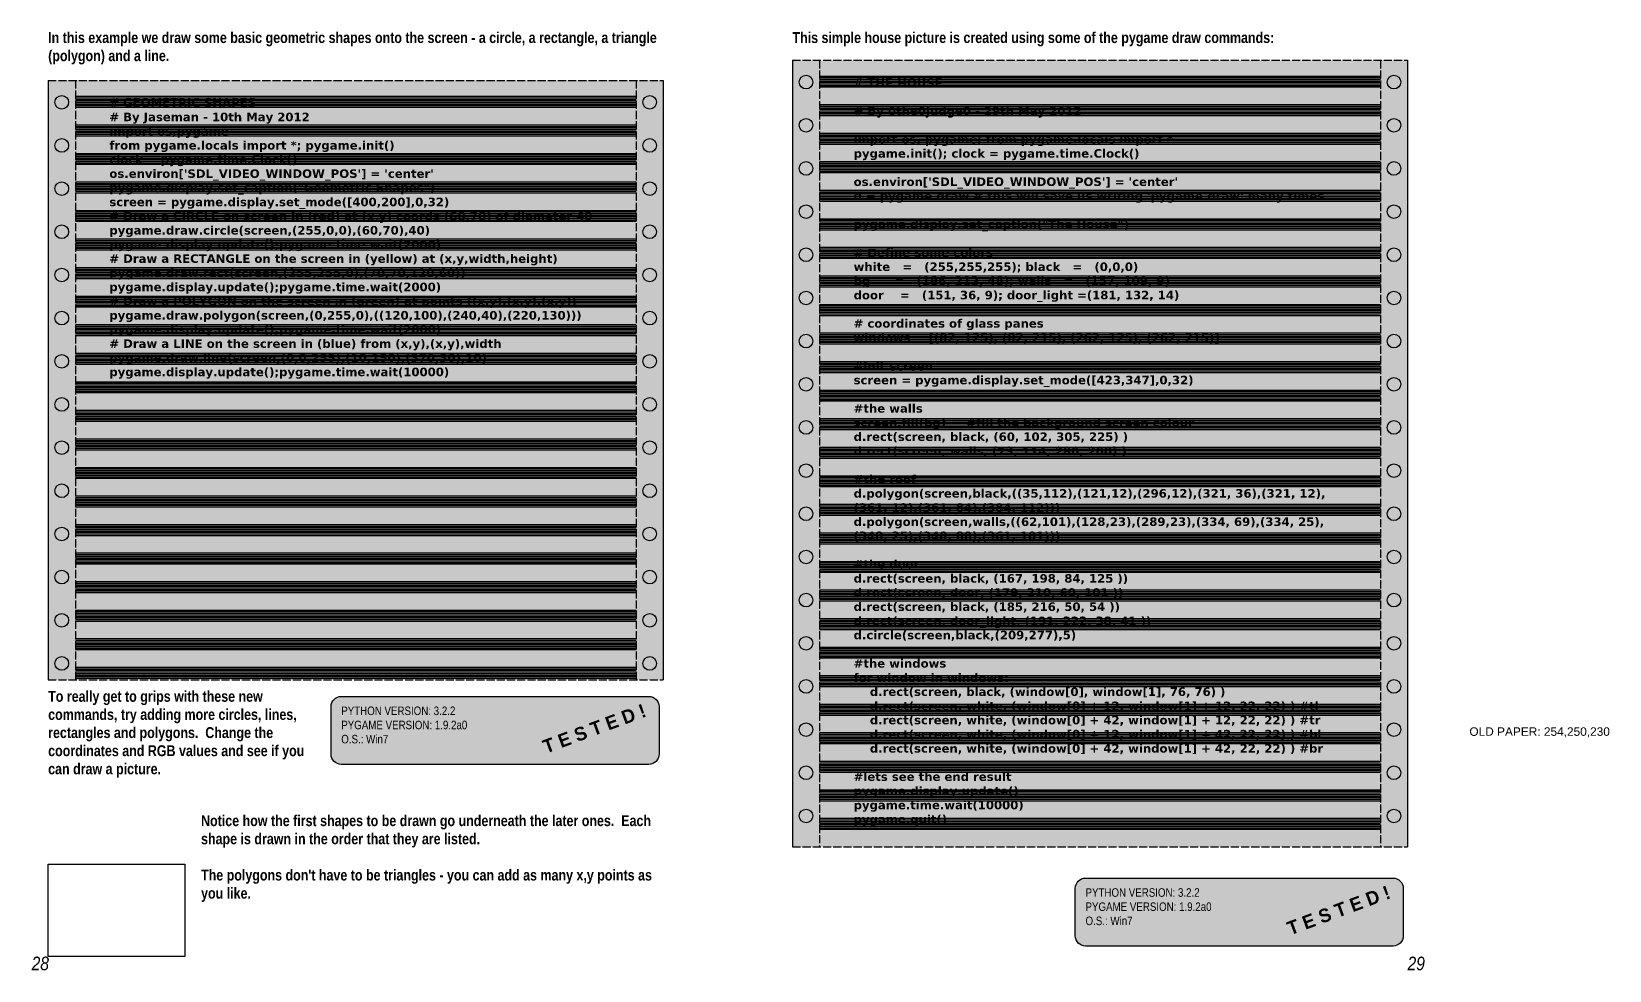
# Model space of a CAD drawing. Header units: millimetres. Extents: x 744 to 1208, y 6 to 282.
import ezdxf

# ---------------------------------------------------------------- set-up
doc = ezdxf.new("R2010")
doc.units = ezdxf.units.MM
doc.header["$LTSCALE"] = 0.2
doc.linetypes.add('ACAD_ISO02W100', pattern=[15, 12, -3])
for name, color, linetype in [('Background Fill', 3, 'Continuous'), ('Images', 7, 'Continuous'), ('Text', 7, 'Continuous')]:
    doc.layers.add(name, color=color, linetype=linetype)
doc.styles.get("Standard").update_dxf_attribs({"font": 'arial.ttf'})
picture_1 = doc.add_image_def('image1.png', size_in_pixel=(512, 347))

msp = doc.modelspace()

# ---------------------------------------------------------------- hatches: boundary and pattern name
at = {"layer": 'Background Fill', "true_color": 0xfefae6}
h = msp.add_hatch(color=7, dxfattribs=at)
h.dxf.hatch_style = 1
h.paths.add_polyline_path([(975.56, 273.74), (967.56, 273.74), (967.56, 42.3), (975.56, 42.3)])
h.paths.add_polyline_path([(973.56, 229.2, -1), (969.56, 229.2, -1)], flags=16)
h.paths.add_polyline_path([(969.56, 241.9, -1), (973.56, 241.9, -1)], flags=16)
h.paths.add_polyline_path([(973.56, 216.5, -1), (969.56, 216.5, -1)], flags=16)
h.paths.add_polyline_path([(969.56, 254.6, -1), (973.56, 254.6, -1)], flags=16)
h.paths.add_polyline_path([(973.56, 203.8, -1), (969.56, 203.8, -1)], flags=16)
h.paths.add_polyline_path([(969.56, 267.3, -1), (973.56, 267.3, -1)], flags=16)
h.paths.add_polyline_path([(973.56, 191.1, -1), (969.56, 191.1, -1)], flags=16)
h.paths.add_polyline_path([(973.56, 178.4, -1), (969.56, 178.4, -1)], flags=16)
h.paths.add_polyline_path([(973.56, 165.7, -1), (969.56, 165.7, -1)], flags=16)
h.paths.add_polyline_path([(973.56, 153, -1), (969.56, 153, -1)], flags=16)
h.paths.add_polyline_path([(973.56, 140.3, -1), (969.56, 140.3, -1)], flags=16)
h.paths.add_polyline_path([(973.56, 127.6, -1), (969.56, 127.6, -1)], flags=16)
h.paths.add_polyline_path([(973.56, 114.9, -1), (969.56, 114.9, -1)], flags=16)
h.paths.add_polyline_path([(973.56, 102.2, -1), (969.56, 102.2, -1)], flags=16)
h.paths.add_polyline_path([(973.56, 89.5, -1), (969.56, 89.5, -1)], flags=16)
h.paths.add_polyline_path([(973.56, 76.8, -1), (969.56, 76.8, -1)], flags=16)
h.paths.add_polyline_path([(973.56, 64.1, -1), (969.56, 64.1, -1)], flags=16)
h.paths.add_polyline_path([(973.56, 51.4, -1), (969.56, 51.4, -1)], flags=16)
h.paths.add_polyline_path([(1140.56, 42.3), (1148.56, 42.3), (1148.56, 273.74), (1140.56, 273.74)])
h.paths.add_polyline_path([(1146.56, 229.2, -1), (1142.56, 229.2, -1)], flags=16)
h.paths.add_polyline_path([(1142.56, 241.9, -1), (1146.56, 241.9, -1)], flags=16)
h.paths.add_polyline_path([(1146.56, 216.5, -1), (1142.56, 216.5, -1)], flags=16)
h.paths.add_polyline_path([(1142.56, 254.6, -1), (1146.56, 254.6, -1)], flags=16)
h.paths.add_polyline_path([(1146.56, 203.8, -1), (1142.56, 203.8, -1)], flags=16)
h.paths.add_polyline_path([(1142.56, 267.3, -1), (1146.56, 267.3, -1)], flags=16)
h.paths.add_polyline_path([(1146.56, 191.1, -1), (1142.56, 191.1, -1)], flags=16)
h.paths.add_polyline_path([(1146.56, 178.4, -1), (1142.56, 178.4, -1)], flags=16)
h.paths.add_polyline_path([(1146.56, 165.7, -1), (1142.56, 165.7, -1)], flags=16)
h.paths.add_polyline_path([(1146.56, 153, -1), (1142.56, 153, -1)], flags=16)
h.paths.add_polyline_path([(1146.56, 140.3, -1), (1142.56, 140.3, -1)], flags=16)
h.paths.add_polyline_path([(1146.56, 127.6, -1), (1142.56, 127.6, -1)], flags=16)
h.paths.add_polyline_path([(1146.56, 114.9, -1), (1142.56, 114.9, -1)], flags=16)
h.paths.add_polyline_path([(1146.56, 102.2, -1), (1142.56, 102.2, -1)], flags=16)
h.paths.add_polyline_path([(1146.56, 89.5, -1), (1142.56, 89.5, -1)], flags=16)
h.paths.add_polyline_path([(1146.56, 76.8, -1), (1142.56, 76.8, -1)], flags=16)
h.paths.add_polyline_path([(1146.56, 64.1, -1), (1142.56, 64.1, -1)], flags=16)
h.paths.add_polyline_path([(1146.56, 51.4, -1), (1142.56, 51.4, -1)], flags=16)
h = msp.add_hatch(color=7, dxfattribs=at)
h.dxf.hatch_style = 1
edge = h.paths.add_edge_path()
edge.add_arc((834.8, 83.58), 3, 90, 180, ccw=False)
edge.add_line((834.8, 86.58), (925.3, 86.58))
edge.add_arc((925.3, 83.58), 3, 0, 90, ccw=False)
edge.add_line((928.3, 83.58), (928.3, 69.58))
edge.add_arc((925.3, 69.58), 3, -90, 0, ccw=False)
edge.add_line((925.3, 66.58), (834.8, 66.58))
edge.add_arc((834.8, 69.58), 3, 180, 270, ccw=False)
edge.add_line((831.8, 69.58), (831.8, 83.58))
h = msp.add_hatch(color=7, dxfattribs=at)
h.dxf.hatch_style = 1
edge = h.paths.add_edge_path()
edge.add_arc((1053.8, 30.12), 3, 90, 180, ccw=False)
edge.add_line((1053.8, 33.12), (1144.3, 33.12))
edge.add_arc((1144.3, 30.12), 3, 0, 90, ccw=False)
edge.add_line((1147.3, 30.12), (1147.3, 16.12))
edge.add_arc((1144.3, 16.12), 3, -90, 0, ccw=False)
edge.add_line((1144.3, 13.12), (1053.8, 13.12))
edge.add_arc((1053.8, 16.12), 3, 180, 270, ccw=False)
edge.add_line((1050.8, 16.12), (1050.8, 30.12))
at = {"layer": 'Images', "true_color": 0xfefae6}
h = msp.add_hatch(color=7, dxfattribs=at)
h.dxf.hatch_style = 1
h.paths.add_polyline_path([(756.56, 267.8), (748.56, 267.8), (748.56, 91.4), (756.56, 91.4)])
h.paths.add_polyline_path([(754.56, 223.26, -1), (750.56, 223.26, -1)], flags=16)
h.paths.add_polyline_path([(750.56, 235.96, -1), (754.56, 235.96, -1)], flags=16)
h.paths.add_polyline_path([(754.56, 210.56, -1), (750.56, 210.56, -1)], flags=16)
h.paths.add_polyline_path([(750.56, 248.66, -1), (754.56, 248.66, -1)], flags=16)
h.paths.add_polyline_path([(754.56, 197.86, -1), (750.56, 197.86, -1)], flags=16)
h.paths.add_polyline_path([(750.56, 261.36, -1), (754.56, 261.36, -1)], flags=16)
h.paths.add_polyline_path([(754.56, 185.16, -1), (750.56, 185.16, -1)], flags=16)
h.paths.add_polyline_path([(754.56, 172.46, -1), (750.56, 172.46, -1)], flags=16)
h.paths.add_polyline_path([(754.56, 159.76, -1), (750.56, 159.76, -1)], flags=16)
h.paths.add_polyline_path([(754.56, 147.06, -1), (750.56, 147.06, -1)], flags=16)
h.paths.add_polyline_path([(754.56, 134.36, -1), (750.56, 134.36, -1)], flags=16)
h.paths.add_polyline_path([(754.56, 121.66, -1), (750.56, 121.66, -1)], flags=16)
h.paths.add_polyline_path([(754.56, 108.96, -1), (750.56, 108.96, -1)], flags=16)
h.paths.add_polyline_path([(754.56, 96.26, -1), (750.56, 96.26, -1)], flags=16)
h.paths.add_polyline_path([(921.56, 91.4), (929.56, 91.4), (929.56, 267.8), (921.56, 267.8)])
h.paths.add_polyline_path([(927.56, 223.26, -1), (923.56, 223.26, -1)], flags=16)
h.paths.add_polyline_path([(923.56, 235.96, -1), (927.56, 235.96, -1)], flags=16)
h.paths.add_polyline_path([(927.56, 210.56, -1), (923.56, 210.56, -1)], flags=16)
h.paths.add_polyline_path([(923.56, 248.66, -1), (927.56, 248.66, -1)], flags=16)
h.paths.add_polyline_path([(927.56, 197.86, -1), (923.56, 197.86, -1)], flags=16)
h.paths.add_polyline_path([(923.56, 261.36, -1), (927.56, 261.36, -1)], flags=16)
h.paths.add_polyline_path([(927.56, 185.16, -1), (923.56, 185.16, -1)], flags=16)
h.paths.add_polyline_path([(927.56, 172.46, -1), (923.56, 172.46, -1)], flags=16)
h.paths.add_polyline_path([(927.56, 159.76, -1), (923.56, 159.76, -1)], flags=16)
h.paths.add_polyline_path([(927.56, 147.06, -1), (923.56, 147.06, -1)], flags=16)
h.paths.add_polyline_path([(927.56, 134.36, -1), (923.56, 134.36, -1)], flags=16)
h.paths.add_polyline_path([(927.56, 121.66, -1), (923.56, 121.66, -1)], flags=16)
h.paths.add_polyline_path([(927.56, 108.96, -1), (923.56, 108.96, -1)], flags=16)
h.paths.add_polyline_path([(927.56, 96.26, -1), (923.56, 96.26, -1)], flags=16)

# ---------------------------------------------------------------- linework, layer by layer
at = {"color": 254, "linetype": 'ACAD_ISO02W100', "true_color": 0xfcf0b6}
for p, q in [((967.56, 273.74), (1148.56, 273.74)), ((975.56, 273.74), (975.56, 42.3)), ((1140.56, 273.74), (1140.56, 42.3)), ((748.56, 267.8), (929.56, 267.8)), ((756.56, 267.8), (756.56, 91.4)), ((921.56, 267.8), (921.56, 91.4)), ((748.56, 91.4), (929.56, 91.4)), ((967.56, 42.3), (1148.56, 42.3))]:
    msp.add_line(p, q, dxfattribs=at)
at = {"color": 254, "true_color": 0xfcf0b6}
for p, q in [((967.56, 273.74), (967.56, 42.3)), ((1148.56, 273.74), (1148.56, 42.3)), ((748.56, 267.8), (748.56, 91.4)), ((929.56, 267.8), (929.56, 91.4))]:
    msp.add_line(p, q, dxfattribs=at)
for points in [[(831.8, 83.58, -0.414214), (834.8, 86.58), (925.3, 86.58, -0.414214), (928.3, 83.58), (928.3, 69.58, -0.414214), (925.3, 66.58), (834.8, 66.58, -0.414214), (831.8, 69.58)], [(1050.8, 30.12, -0.414214), (1053.8, 33.12), (1144.3, 33.12, -0.414214), (1147.3, 30.12), (1147.3, 16.12, -0.414214), (1144.3, 13.12), (1053.8, 13.12, -0.414214), (1050.8, 16.12)]]:
    msp.add_lwpolyline(points, format="xyb", close=True, dxfattribs=at)
for centre in [(971.56, 267.3), (1144.56, 267.3), (752.56, 261.36), (925.56, 261.36), (971.56, 254.6), (1144.56, 254.6), (752.56, 248.66), (925.56, 248.66), (971.56, 241.9), (1144.56, 241.9), (752.56, 235.96), (925.56, 235.96), (971.56, 229.2), (1144.56, 229.2), (752.56, 223.26), (925.56, 223.26), (971.56, 216.5), (1144.56, 216.5), (752.56, 210.56), (925.56, 210.56), (971.56, 203.8), (1144.56, 203.8), (752.56, 197.86), (925.56, 197.86), (971.56, 191.1), (1144.56, 191.1), (752.56, 185.16), (925.56, 185.16), (971.56, 178.4), (1144.56, 178.4), (752.56, 172.46), (925.56, 172.46), (971.56, 165.7), (1144.56, 165.7), (752.56, 159.76), (925.56, 159.76), (971.56, 153), (1144.56, 153), (752.56, 147.06), (925.56, 147.06), (971.56, 140.3), (1144.56, 140.3), (752.56, 134.36), (925.56, 134.36), (971.56, 127.6), (1144.56, 127.6), (752.56, 121.66), (925.56, 121.66), (971.56, 114.9), (1144.56, 114.9), (752.56, 108.96), (925.56, 108.96), (971.56, 102.2), (1144.56, 102.2), (752.56, 96.26), (925.56, 96.26), (971.56, 89.5), (1144.56, 89.5), (971.56, 76.8), (1144.56, 76.8), (971.56, 64.1), (1144.56, 64.1), (971.56, 51.4), (1144.56, 51.4)]:
    msp.add_circle(centre, 2, dxfattribs=at)
at = {"layer": 'Background Fill', "color": 7, "true_color": 0xe6fef3}
for p, q in [((975.56, 269.08), (1140.56, 269.08)), ((975.56, 268.62), (1140.56, 268.62)), ((975.56, 268.16), (1140.56, 268.16)), ((975.56, 267.7), (1140.56, 267.7)), ((975.56, 267.24), (1140.56, 267.24)), ((975.56, 266.78), (1140.56, 266.78)), ((975.56, 266.32), (1140.56, 266.32)), ((975.56, 265.86), (1140.56, 265.86)), ((756.56, 263.14), (921.56, 263.14)), ((756.56, 262.68), (921.56, 262.68)), ((756.56, 262.22), (921.56, 262.22)), ((756.56, 261.76), (921.56, 261.76)), ((756.56, 261.3), (921.56, 261.3)), ((756.56, 260.84), (921.56, 260.84)), ((756.56, 260.38), (921.56, 260.38)), ((975.56, 260.68), (1140.56, 260.68)), ((975.56, 260.22), (1140.56, 260.22)), ((756.56, 259.92), (921.56, 259.92)), ((975.56, 259.76), (1140.56, 259.76)), ((975.56, 259.3), (1140.56, 259.3)), ((975.56, 258.84), (1140.56, 258.84)), ((975.56, 258.38), (1140.56, 258.38)), ((975.56, 257.92), (1140.56, 257.92)), ((975.56, 257.46), (1140.56, 257.46)), ((756.56, 254.74), (921.56, 254.74)), ((756.56, 254.28), (921.56, 254.28)), ((756.56, 253.82), (921.56, 253.82)), ((756.56, 253.36), (921.56, 253.36)), ((756.56, 252.9), (921.56, 252.9)), ((756.56, 252.44), (921.56, 252.44)), ((756.56, 251.98), (921.56, 251.98)), ((756.56, 251.52), (921.56, 251.52)), ((975.56, 252.28), (1140.56, 252.28)), ((975.56, 251.82), (1140.56, 251.82)), ((975.56, 251.36), (1140.56, 251.36)), ((975.56, 250.9), (1140.56, 250.9)), ((756.56, 246.34), (921.56, 246.34)), ((975.56, 250.44), (1140.56, 250.44)), ((975.56, 249.98), (1140.56, 249.98)), ((975.56, 249.52), (1140.56, 249.52)), ((975.56, 249.06), (1140.56, 249.06)), ((756.56, 245.88), (921.56, 245.88)), ((756.56, 245.42), (921.56, 245.42)), ((756.56, 244.96), (921.56, 244.96)), ((756.56, 244.5), (921.56, 244.5)), ((756.56, 244.04), (921.56, 244.04)), ((756.56, 243.58), (921.56, 243.58)), ((756.56, 243.12), (921.56, 243.12)), ((975.56, 243.9), (1140.56, 243.9)), ((975.56, 243.44), (1140.56, 243.44)), ((975.56, 242.98), (1140.56, 242.98)), ((975.56, 242.52), (1140.56, 242.52)), ((975.56, 242.06), (1140.56, 242.06)), ((975.56, 241.6), (1140.56, 241.6)), ((756.56, 237.96), (921.56, 237.96)), ((756.56, 237.5), (921.56, 237.5)), ((756.56, 237.04), (921.56, 237.04)), ((975.56, 241.14), (1140.56, 241.14)), ((975.56, 240.68), (1140.56, 240.68)), ((756.56, 236.58), (921.56, 236.58)), ((756.56, 236.12), (921.56, 236.12)), ((756.56, 235.66), (921.56, 235.66)), ((756.56, 235.2), (921.56, 235.2)), ((756.56, 234.74), (921.56, 234.74)), ((975.56, 235.5), (1140.56, 235.5)), ((975.56, 235.04), (1140.56, 235.04)), ((975.56, 234.58), (1140.56, 234.58)), ((975.56, 234.12), (1140.56, 234.12)), ((975.56, 233.66), (1140.56, 233.66)), ((975.56, 233.2), (1140.56, 233.2)), ((975.56, 232.74), (1140.56, 232.74)), ((975.56, 232.28), (1140.56, 232.28)), ((756.56, 229.56), (921.56, 229.56)), ((756.56, 229.1), (921.56, 229.1)), ((756.56, 228.64), (921.56, 228.64)), ((756.56, 228.18), (921.56, 228.18)), ((756.56, 227.72), (921.56, 227.72)), ((756.56, 227.26), (921.56, 227.26)), ((756.56, 226.8), (921.56, 226.8)), ((756.56, 226.34), (921.56, 226.34)), ((975.56, 227.1), (1140.56, 227.1)), ((975.56, 226.64), (1140.56, 226.64)), ((975.56, 226.18), (1140.56, 226.18)), ((975.56, 225.72), (1140.56, 225.72)), ((975.56, 225.26), (1140.56, 225.26)), ((975.56, 224.8), (1140.56, 224.8)), ((975.56, 224.34), (1140.56, 224.34)), ((975.56, 223.88), (1140.56, 223.88)), ((756.56, 221.16), (921.56, 221.16)), ((756.56, 220.7), (921.56, 220.7)), ((756.56, 220.24), (921.56, 220.24)), ((756.56, 219.78), (921.56, 219.78)), ((756.56, 219.32), (921.56, 219.32)), ((756.56, 218.86), (921.56, 218.86)), ((756.56, 218.4), (921.56, 218.4)), ((975.56, 218.7), (1140.56, 218.7)), ((975.56, 218.24), (1140.56, 218.24)), ((756.56, 217.94), (921.56, 217.94)), ((975.56, 217.78), (1140.56, 217.78)), ((975.56, 217.32), (1140.56, 217.32)), ((975.56, 216.86), (1140.56, 216.86)), ((975.56, 216.4), (1140.56, 216.4)), ((975.56, 215.94), (1140.56, 215.94)), ((975.56, 215.48), (1140.56, 215.48)), ((756.56, 212.76), (921.56, 212.76)), ((756.56, 212.3), (921.56, 212.3)), ((756.56, 211.84), (921.56, 211.84)), ((756.56, 211.38), (921.56, 211.38)), ((756.56, 210.92), (921.56, 210.92)), ((756.56, 210.46), (921.56, 210.46)), ((756.56, 210), (921.56, 210)), ((756.56, 209.54), (921.56, 209.54)), ((975.56, 210.3), (1140.56, 210.3)), ((975.56, 209.84), (1140.56, 209.84)), ((975.56, 209.38), (1140.56, 209.38)), ((756.56, 204.36), (921.56, 204.36)), ((975.56, 208.92), (1140.56, 208.92)), ((975.56, 208.46), (1140.56, 208.46)), ((975.56, 208), (1140.56, 208)), ((975.56, 207.54), (1140.56, 207.54)), ((975.56, 207.08), (1140.56, 207.08)), ((756.56, 203.9), (921.56, 203.9)), ((756.56, 203.44), (921.56, 203.44)), ((756.56, 202.98), (921.56, 202.98)), ((756.56, 202.52), (921.56, 202.52)), ((756.56, 202.06), (921.56, 202.06)), ((756.56, 201.6), (921.56, 201.6)), ((756.56, 201.14), (921.56, 201.14)), ((975.56, 201.9), (1140.56, 201.9)), ((975.56, 201.44), (1140.56, 201.44)), ((975.56, 200.98), (1140.56, 200.98)), ((975.56, 200.52), (1140.56, 200.52)), ((975.56, 200.06), (1140.56, 200.06)), ((756.56, 195.96), (921.56, 195.96)), ((756.56, 195.5), (921.56, 195.5)), ((756.56, 195.04), (921.56, 195.04)), ((975.56, 199.6), (1140.56, 199.6)), ((975.56, 199.14), (1140.56, 199.14)), ((975.56, 198.68), (1140.56, 198.68)), ((756.56, 194.58), (921.56, 194.58)), ((756.56, 194.12), (921.56, 194.12)), ((756.56, 193.66), (921.56, 193.66)), ((756.56, 193.2), (921.56, 193.2)), ((756.56, 192.74), (921.56, 192.74)), ((975.56, 193.5), (1140.56, 193.5)), ((975.56, 193.04), (1140.56, 193.04)), ((975.56, 192.58), (1140.56, 192.58)), ((975.56, 192.12), (1140.56, 192.12)), ((975.56, 191.66), (1140.56, 191.66)), ((975.56, 191.2), (1140.56, 191.2)), ((975.56, 190.74), (1140.56, 190.74)), ((756.56, 187.56), (921.56, 187.56)), ((756.56, 187.1), (921.56, 187.1)), ((756.56, 186.64), (921.56, 186.64)), ((756.56, 186.18), (921.56, 186.18)), ((756.56, 185.72), (921.56, 185.72)), ((975.56, 190.28), (1140.56, 190.28)), ((756.56, 185.26), (921.56, 185.26)), ((756.56, 184.8), (921.56, 184.8)), ((756.56, 184.34), (921.56, 184.34)), ((975.56, 185.1), (1140.56, 185.1)), ((975.56, 184.64), (1140.56, 184.64)), ((975.56, 184.18), (1140.56, 184.18)), ((975.56, 183.72), (1140.56, 183.72)), ((975.56, 183.26), (1140.56, 183.26)), ((975.56, 182.8), (1140.56, 182.8)), ((975.56, 182.34), (1140.56, 182.34)), ((975.56, 181.88), (1140.56, 181.88)), ((756.56, 179.16), (921.56, 179.16)), ((756.56, 178.7), (921.56, 178.7)), ((756.56, 178.24), (921.56, 178.24)), ((756.56, 177.78), (921.56, 177.78)), ((756.56, 177.32), (921.56, 177.32)), ((756.56, 176.86), (921.56, 176.86)), ((975.56, 176.7), (1140.56, 176.7)), ((756.56, 176.4), (921.56, 176.4)), ((756.56, 175.94), (921.56, 175.94)), ((975.56, 176.24), (1140.56, 176.24)), ((975.56, 175.78), (1140.56, 175.78)), ((975.56, 175.32), (1140.56, 175.32)), ((975.56, 174.86), (1140.56, 174.86)), ((975.56, 174.4), (1140.56, 174.4)), ((975.56, 173.94), (1140.56, 173.94)), ((975.56, 173.48), (1140.56, 173.48)), ((756.56, 170.76), (921.56, 170.76)), ((756.56, 170.3), (921.56, 170.3)), ((756.56, 169.84), (921.56, 169.84)), ((756.56, 169.38), (921.56, 169.38)), ((756.56, 168.92), (921.56, 168.92)), ((756.56, 168.46), (921.56, 168.46)), ((756.56, 168), (921.56, 168)), ((756.56, 167.54), (921.56, 167.54)), ((975.56, 168.3), (1140.56, 168.3)), ((975.56, 167.84), (1140.56, 167.84)), ((975.56, 167.38), (1140.56, 167.38)), ((975.56, 166.92), (1140.56, 166.92)), ((975.56, 166.46), (1140.56, 166.46)), ((975.56, 166), (1140.56, 166)), ((975.56, 165.54), (1140.56, 165.54)), ((975.56, 165.08), (1140.56, 165.08)), ((756.56, 162.36), (921.56, 162.36)), ((756.56, 161.9), (921.56, 161.9)), ((756.56, 161.44), (921.56, 161.44)), ((756.56, 160.98), (921.56, 160.98)), ((756.56, 160.52), (921.56, 160.52)), ((756.56, 160.06), (921.56, 160.06)), ((756.56, 159.6), (921.56, 159.6)), ((756.56, 159.14), (921.56, 159.14)), ((975.56, 159.9), (1140.56, 159.9)), ((975.56, 159.44), (1140.56, 159.44)), ((975.56, 158.98), (1140.56, 158.98)), ((975.56, 158.52), (1140.56, 158.52)), ((975.56, 158.06), (1140.56, 158.06)), ((756.56, 153.96), (921.56, 153.96)), ((756.56, 153.5), (921.56, 153.5)), ((975.56, 157.6), (1140.56, 157.6)), ((975.56, 157.14), (1140.56, 157.14)), ((975.56, 156.68), (1140.56, 156.68)), ((756.56, 153.04), (921.56, 153.04)), ((756.56, 152.58), (921.56, 152.58)), ((756.56, 152.12), (921.56, 152.12)), ((756.56, 151.66), (921.56, 151.66)), ((756.56, 151.2), (921.56, 151.2)), ((756.56, 150.74), (921.56, 150.74)), ((975.56, 151.5), (1140.56, 151.5)), ((975.56, 151.04), (1140.56, 151.04)), ((975.56, 150.58), (1140.56, 150.58)), ((975.56, 150.12), (1140.56, 150.12)), ((975.56, 149.66), (1140.56, 149.66)), ((975.56, 149.2), (1140.56, 149.2)), ((975.56, 148.74), (1140.56, 148.74)), ((756.56, 145.56), (921.56, 145.56)), ((756.56, 145.1), (921.56, 145.1)), ((756.56, 144.64), (921.56, 144.64)), ((756.56, 144.18), (921.56, 144.18)), ((975.56, 148.28), (1140.56, 148.28)), ((756.56, 143.72), (921.56, 143.72)), ((756.56, 143.26), (921.56, 143.26)), ((756.56, 142.8), (921.56, 142.8)), ((756.56, 142.34), (921.56, 142.34)), ((975.56, 143.1), (1140.56, 143.1)), ((975.56, 142.64), (1140.56, 142.64)), ((975.56, 142.18), (1140.56, 142.18)), ((975.56, 141.72), (1140.56, 141.72)), ((975.56, 141.26), (1140.56, 141.26)), ((975.56, 140.8), (1140.56, 140.8)), ((975.56, 140.34), (1140.56, 140.34)), ((975.56, 139.88), (1140.56, 139.88)), ((756.56, 137.16), (921.56, 137.16)), ((756.56, 136.7), (921.56, 136.7)), ((756.56, 136.24), (921.56, 136.24)), ((756.56, 135.78), (921.56, 135.78)), ((756.56, 135.32), (921.56, 135.32)), ((756.56, 134.86), (921.56, 134.86)), ((975.56, 134.7), (1140.56, 134.7)), ((756.56, 134.4), (921.56, 134.4)), ((756.56, 133.94), (921.56, 133.94)), ((975.56, 134.24), (1140.56, 134.24)), ((975.56, 133.78), (1140.56, 133.78)), ((975.56, 133.32), (1140.56, 133.32)), ((975.56, 132.86), (1140.56, 132.86)), ((975.56, 132.4), (1140.56, 132.4)), ((975.56, 131.94), (1140.56, 131.94)), ((975.56, 131.48), (1140.56, 131.48)), ((756.56, 128.76), (921.56, 128.76)), ((756.56, 128.3), (921.56, 128.3)), ((756.56, 127.84), (921.56, 127.84)), ((756.56, 127.38), (921.56, 127.38)), ((756.56, 126.92), (921.56, 126.92)), ((756.56, 126.46), (921.56, 126.46)), ((756.56, 126), (921.56, 126)), ((756.56, 125.54), (921.56, 125.54)), ((975.56, 126.3), (1140.56, 126.3)), ((975.56, 125.84), (1140.56, 125.84)), ((975.56, 125.38), (1140.56, 125.38)), ((975.56, 124.92), (1140.56, 124.92)), ((975.56, 124.46), (1140.56, 124.46)), ((975.56, 124), (1140.56, 124)), ((975.56, 123.54), (1140.56, 123.54)), ((975.56, 123.08), (1140.56, 123.08)), ((756.56, 120.36), (921.56, 120.36)), ((756.56, 119.9), (921.56, 119.9)), ((756.56, 119.44), (921.56, 119.44)), ((756.56, 118.98), (921.56, 118.98)), ((756.56, 118.52), (921.56, 118.52)), ((756.56, 118.06), (921.56, 118.06)), ((756.56, 117.6), (921.56, 117.6)), ((756.56, 117.14), (921.56, 117.14)), ((975.56, 117.9), (1140.56, 117.9)), ((975.56, 117.44), (1140.56, 117.44)), ((975.56, 116.98), (1140.56, 116.98)), ((975.56, 116.52), (1140.56, 116.52)), ((756.56, 111.96), (921.56, 111.96)), ((756.56, 111.5), (921.56, 111.5)), ((975.56, 116.06), (1140.56, 116.06)), ((975.56, 115.6), (1140.56, 115.6)), ((975.56, 115.14), (1140.56, 115.14)), ((975.56, 114.68), (1140.56, 114.68)), ((756.56, 111.04), (921.56, 111.04)), ((756.56, 110.58), (921.56, 110.58)), ((756.56, 110.12), (921.56, 110.12)), ((756.56, 109.66), (921.56, 109.66)), ((756.56, 109.2), (921.56, 109.2)), ((756.56, 108.74), (921.56, 108.74)), ((975.56, 109.5), (1140.56, 109.5)), ((975.56, 109.04), (1140.56, 109.04)), ((975.56, 108.58), (1140.56, 108.58)), ((975.56, 108.12), (1140.56, 108.12)), ((975.56, 107.66), (1140.56, 107.66)), ((975.56, 107.2), (1140.56, 107.2)), ((756.56, 103.56), (921.56, 103.56)), ((756.56, 103.1), (921.56, 103.1)), ((756.56, 102.64), (921.56, 102.64)), ((756.56, 102.18), (921.56, 102.18)), ((975.56, 106.74), (1140.56, 106.74)), ((975.56, 106.28), (1140.56, 106.28)), ((756.56, 101.72), (921.56, 101.72)), ((756.56, 101.26), (921.56, 101.26)), ((756.56, 100.8), (921.56, 100.8)), ((756.56, 100.34), (921.56, 100.34)), ((975.56, 101.1), (1140.56, 101.1)), ((975.56, 100.64), (1140.56, 100.64)), ((975.56, 100.18), (1140.56, 100.18)), ((975.56, 99.72), (1140.56, 99.72)), ((975.56, 99.26), (1140.56, 99.26)), ((975.56, 98.8), (1140.56, 98.8)), ((975.56, 98.34), (1140.56, 98.34)), ((975.56, 97.88), (1140.56, 97.88)), ((756.56, 95.16), (921.56, 95.16)), ((756.56, 94.7), (921.56, 94.7)), ((756.56, 94.24), (921.56, 94.24)), ((756.56, 93.78), (921.56, 93.78)), ((756.56, 93.32), (921.56, 93.32)), ((756.56, 92.86), (921.56, 92.86)), ((756.56, 92.4), (921.56, 92.4)), ((756.56, 91.94), (921.56, 91.94)), ((975.56, 92.7), (1140.56, 92.7)), ((975.56, 92.24), (1140.56, 92.24)), ((975.56, 91.78), (1140.56, 91.78)), ((975.56, 91.32), (1140.56, 91.32)), ((975.56, 90.86), (1140.56, 90.86)), ((975.56, 90.4), (1140.56, 90.4)), ((975.56, 89.94), (1140.56, 89.94)), ((975.56, 89.48), (1140.56, 89.48)), ((975.56, 84.3), (1140.56, 84.3)), ((975.56, 83.84), (1140.56, 83.84)), ((975.56, 83.38), (1140.56, 83.38)), ((975.56, 82.92), (1140.56, 82.92)), ((975.56, 82.46), (1140.56, 82.46)), ((975.56, 82), (1140.56, 82)), ((975.56, 81.54), (1140.56, 81.54)), ((975.56, 81.08), (1140.56, 81.08)), ((975.56, 75.9), (1140.56, 75.9)), ((975.56, 75.44), (1140.56, 75.44)), ((975.56, 74.98), (1140.56, 74.98)), ((975.56, 74.52), (1140.56, 74.52)), ((975.56, 74.06), (1140.56, 74.06)), ((975.56, 73.6), (1140.56, 73.6)), ((975.56, 73.14), (1140.56, 73.14)), ((975.56, 72.68), (1140.56, 72.68)), ((975.56, 67.5), (1140.56, 67.5)), ((975.56, 67.04), (1140.56, 67.04)), ((975.56, 66.58), (1140.56, 66.58)), ((975.56, 66.12), (1140.56, 66.12)), ((975.56, 65.66), (1140.56, 65.66)), ((975.56, 65.2), (1140.56, 65.2)), ((975.56, 64.74), (1140.56, 64.74)), ((975.56, 64.28), (1140.56, 64.28)), ((975.56, 59.1), (1140.56, 59.1)), ((975.56, 58.64), (1140.56, 58.64)), ((975.56, 58.18), (1140.56, 58.18)), ((975.56, 57.72), (1140.56, 57.72)), ((975.56, 57.26), (1140.56, 57.26)), ((975.56, 56.8), (1140.56, 56.8)), ((975.56, 56.34), (1140.56, 56.34)), ((975.56, 55.88), (1140.56, 55.88)), ((975.56, 50.7), (1140.56, 50.7)), ((975.56, 50.24), (1140.56, 50.24)), ((975.56, 49.78), (1140.56, 49.78)), ((975.56, 49.32), (1140.56, 49.32)), ((975.56, 48.86), (1140.56, 48.86)), ((975.56, 48.4), (1140.56, 48.4)), ((975.56, 47.94), (1140.56, 47.94)), ((975.56, 47.48), (1140.56, 47.48))]:
    msp.add_line(p, q, dxfattribs=at)
at = {"layer": 'Background Fill', "color": 18, "true_color": 0x000000}
for points in [[(967.56, 273.74), (1148.56, 273.74), (967.56, 42.3), (1148.56, 42.3)], [(748.56, 267.8), (929.56, 267.8), (748.56, 91.4), (929.56, 91.4)]]:
    msp.add_solid(points, dxfattribs=at)
at = {"layer": 'Background Fill', "color": 7, "true_color": 0xfefae6}
for points in [[(975.56, 273.74), (1140.56, 273.74), (975.56, 42.3), (1140.56, 42.3)], [(756.56, 267.8), (921.56, 267.8), (756.56, 91.4), (921.56, 91.4)]]:
    msp.add_solid(points, dxfattribs=at)

# ---------------------------------------------------------------- texts
at = {"char_height": 3.2, "attachment_point": 1}
for s, width, insert in [('{\\fArial Narrow|b1|i0|c0|p34;In this example we draw some basic geometric shapes onto the screen - a circle, a rectangle, a triangle (polygon) and a line.}', 181, (748.56, 282)), ('{\\fArial Narrow|b1|i0|c0|p34;This simple house picture is created using some of the pygame draw commands:}', 181, (967.56, 282)), ('{\\fArial Narrow|b1|i0|c0|p34;To really get to grips with these new commands, try adding more circles, lines, rectangles and polygons.  Change the coordinates and RGB values and see if you can draw a picture.}', 79.3906, (748.56, 88.19)), ("{\\fArial Narrow|b1|i0|c0|p34;Notice how the first shapes to be drawn go underneath the later ones.  Each shape is drawn in the order that they are listed.\\P\\PThe polygons don't have to be triangles - you can add as many x,y points as you like.}", 136.0169, (793.55, 51.61)), ('\\pi179.98;{\\fArial Narrow|b1|i1|c0|p34; }', 181, (967.56, 16.18))]:
    msp.add_mtext_dynamic_manual_height_columns(s, width=width, gutter_width=12.5, heights=[0], dxfattribs=dict(at, insert=insert))
at = {"layer": 'Background Fill', "insert": (1166.75, 77.47), "char_height": 2.5, "attachment_point": 1}
msp.add_mtext_dynamic_manual_height_columns('OLD PAPER: 254,250,230', width=57.2672, gutter_width=12.5, heights=[0], dxfattribs=at)
at = {"layer": 'Text', "char_height": 2.5, "attachment_point": 1}
for s, width, insert in [('{\\fVerdana|b1|i0|c0|p34;\\C252;# THE HOUSE\\P\\P# By 0the0judge0 - 29th May 2012\\P\\Pimport os, pygame; from pygame.locals import *\\Ppygame.init(); clock = pygame.time.Clock()\\P\\Pos.environ[\'SDL_VIDEO_WINDOW_POS\'] = \'center\'\\Pd = pygame.draw # this will save us writing \'pygame.draw\' many times\\P\\Ppygame.display.set_caption("The House")\\P\\P# Define some colors\\Pwhite   =   (255,255,255); black   =   (0,0,0)\\Pbg      =   (186, 213, 48); walls   =   (157, 109, 9)\\Pdoor    =   (151, 36, 9); door_light =(181, 132, 14)\\P\\P# coordinates of glass panes\\Pwindows = [(82, 125), (82, 215), (262, 125), (262, 215)]\\P\\P#init screen\\Pscreen = pygame.display.set_mode([423,347],0,32)\\P\\P#the walls\\Pscreen.fill(bg)     #fill the background screen colour\\Pd.rect(screen, black, (60, 102, 305, 225) )\\Pd.rect(screen, walls, (73, 114, 280, 200) )\\P\\P#the roof\\Pd.polygon(screen,black,((35,112),(121,12),(296,12),(321, 36),(321, 12), (361, 12),(361, 84),(384, 112)))\\Pd.polygon(screen,walls,((62,101),(128,23),(289,23),(334, 69),(334, 25), (348, 25),(348, 88),(361, 101)))\\P\\P#the door\\Pd.rect(screen, black, (167, 198, 84, 125 ))\\Pd.rect(screen, door, (179, 210, 60, 101 ))\\Pd.rect(screen, black, (185, 216, 50, 54 ))\\Pd.rect(screen, door_light, (191, 222, 38, 41 ))\\Pd.circle(screen,black,(209,277),5)\\P\\P#the windows\\Pfor window in windows:\\P    d.rect(screen, black, (window[0], window[1], 76, 76) )\\P    d.rect(screen, white, (window[0] + 12, window[1] + 12, 22, 22) ) #tl\\P    d.rect(screen, white, (window[0] + 42, window[1] + 12, 22, 22) ) #tr\\P    d.rect(screen, white, (window[0] + 12, window[1] + 42, 22, 22) ) #bl\\P    d.rect(screen, white, (window[0] + 42, window[1] + 42, 22, 22) ) #br\\P    \\P#lets see the end result\\Ppygame.display.update()\\Ppygame.time.wait(10000)\\Ppygame.quit()}', 145, (985.56, 268.41)), ('{\\fVerdana|b1|i0|c0|p34;\\C252;# GEOMETRIC SHAPES\\P# By Jaseman - 10th May 2012\\H2.6413x; \\H0.3786x;\\Pimport os,pygame\\H2.1287x; \\H0.46978x;\\Pfrom pygame.locals import *; pygame.init()\\H2.3063x; \\H0.4336x;\\Pclock = pygame.time.Clock()\\H2.2499x; \\H0.44446x;\\Pos.environ[\'SDL_VIDEO_WINDOW_POS\'] = \'center\'\\H2.2591x; \\H0.44265x;\\Ppygame.display.set_caption("Geometric Shapes")\\H2.2561x; \\H0.44325x;\\Pscreen = pygame.display.set_mode([400,200],0,32)\\H2.2571x; \\H0.44305x;\\P# Draw a CIRCLE on screen in (red) at (x,y) coords (60,70) of diameter 40\\H2.2635x; \\H0.4418x;\\Ppygame.draw.circle(screen,(255,0,0),(60,70),40)\\H2.2642x; \\H0.44166x;\\Ppygame.display.update();pygame.time.wait(2000)\\H2.2544x; \\H0.44358x;\\P# Draw a RECTANGLE on the screen in (yellow) at (x,y,width,height)\\H2.2577x; \\H0.44294x;\\Ppygame.draw.rect(screen,(255,255,0),(70,70,120,60))\\H2.2566x; \\H0.44315x;\\Ppygame.display.update();pygame.time.wait(2000)\\H2.2569x; \\H0.44308x;\\P# Draw a POLYGON on the screen in (green) at points ((x,y),(x,y),(x,y))\\H2.2568x; \\H0.4431x;\\Ppygame.draw.polygon(screen,(0,255,0),((120,100),(240,40),(220,130)))\\H2.2568x; \\H0.4431x;\\Ppygame.display.update();pygame.time.wait(2000)\\H2.2568x; \\H0.4431x;\\P# Draw a LINE on the screen in (blue) from (x,y),(x,y),width\\H2.2636x; \\H0.44178x;\\Ppygame.draw.line(screen,(0,0,255),(10,150),(370,30),10)\\H2.2642x; \\H0.44166x;\\Ppygame.display.update();pygame.time.wait(10000)\\H2.2544x; }', 145, (766.56, 262.47)), ('{\\fArial Narrow|b0|i0|c0|p34;PYTHON VERSION: 3.2.2\\PPYGAME VERSION: 1.9.2a0\\PO.S.: Win7}', 96.5, (834.8, 83.58)), ('{\\fArial Narrow|b0|i0|c0|p34;PYTHON VERSION: 3.2.2\\PPYGAME VERSION: 1.9.2a0\\PO.S.: Win7}', 96.5, (1053.8, 30.12))]:
    msp.add_mtext_dynamic_manual_height_columns(s, width=width, gutter_width=12.5, heights=[0], dxfattribs=dict(at, insert=insert))
at = {"layer": 'Text', "char_height": 4, "attachment_point": 1, "rotation": 20.3147}
for insert in [(892.53, 73.04), (1111.53, 19.58)]:
    msp.add_mtext_dynamic_manual_height_columns('\\pi1.2065;{\\fViner Hand ITC|b1|i0|c0|p66;\\C21;\\c11053311;T E S T E D !}', width=33.5374, gutter_width=12.5, heights=[0], dxfattribs=dict(at, insert=insert))
at = {"layer": 'Text', "color": 255, "char_height": 4, "attachment_point": 1}
for s, width, insert in [('\\pi5.1378;{\\fArial Narrow|b0|i1|c0|p34;\\C43;28}', 10, (738.56, 10)), ('{\\fArial Narrow|b0|i1|c0|p34;\\C43;29}', 9.7232, (1148.56, 10))]:
    msp.add_mtext_dynamic_manual_height_columns(s, width=width, gutter_width=12.5, heights=[0], dxfattribs=dict(at, insert=insert))

# ---------------------------------------------------------------- pictures from other files: only their frames are drawn
at = {"layer": 'Images'}
image = msp.add_image(picture_1, insert=(748.56, 10), size_in_units=(40.19, 27.24), dxfattribs=at)
image.dxf.flags = 7

doc.saveas('drawing.dxf')
